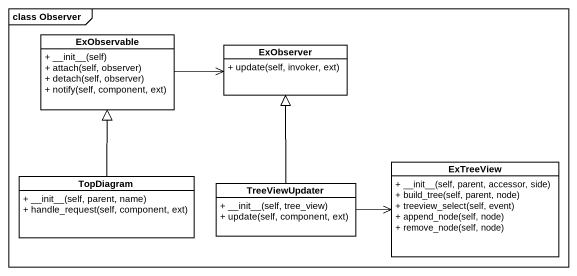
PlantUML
@startuml
mainframe class Observer
hide circle
hide empty members
skinparam classAttributeIconSize 0
class ExObservable {
  + ~__init~__(self)
  + attach(self, observer)
  + detach(self, observer)
  + notify(self, component, ext)
}
class ExObserver {
  + update(self, invoker, ext)
}
class TopDiagram {
  + ~__init~__(self, parent, name)
  + handle_request(self, component, ext)
}
class TreeViewUpdater {
  + ~__init~__(self, tree_view)
  + update(self, component, ext)
}
class ExTreeView {
  + ~__init~__(self, parent, accessor, side)
  + build_tree(self, parent, node)
  + treeview_select(self, event)
  + append_node(self, node)
  + remove_node(self, node)
}
ExObservable -right-> ExObserver
TopDiagram -up-|> ExObservable
TreeViewUpdater -up-|> ExObserver
TreeViewUpdater -right-> ExTreeView
@enduml
